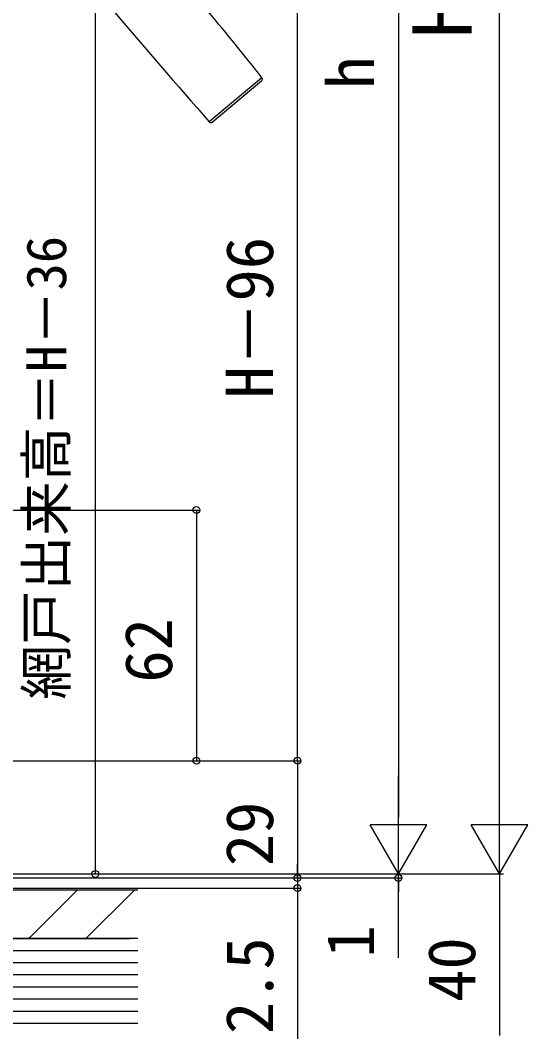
# Model space of a CAD drawing. Units: millimetres, scale not verified. Extents: x -700 to 700, y -1043 to 1036.
# Drawn here: x -262.6 to -137, y 256.5 to 506.7 of the extents above; entities that cross this region are included whole.
import ezdxf
from ezdxf.enums import TextEntityAlignment as Align

# ---------------------------------------------------------------- set-up
doc = ezdxf.new("R2010")
doc.units = ezdxf.units.MM
doc.header["$LTSCALE"] = 6
for name, color, linetype in [('0-5_YKK_13', 4, 'Continuous'), ('0-7_YKK_D', 6, 'Continuous'), ('0-9_YSS_K', 3, 'Continuous'), ('0-A_YSS_KE', 3, 'Continuous')]:
    doc.layers.add(name, color=color, linetype=linetype)
doc.styles.add('ＭＳ ゴシック', font='')
doc.styles.get('ＭＳ ゴシック').set_extended_font_data('MS Gothic')

msp = doc.modelspace()

# ---------------------------------------------------------------- linework, layer by layer
at = {"layer": '0-5_YKK_13'}
for p, q in [((-202.776, 492.454), (-215.816, 481.512)), ((-215.12, 481.459), (-202.845, 491.759))]:
    msp.add_line(p, q, dxfattribs=at)
for centre, radius, start, end in [((-1613.266, -636.245), 1806.5, 38.66742, 40), ((1140.664, 1674.577), 1806.5, 220.16582, 221.33258), ((-203.167, 492.142), 0.5, 310, 38.66742), ((-215.441, 481.842), 0.5, 221.33258, 310)]:
    msp.add_arc(centre, radius, start, end, dxfattribs=at)
at = {"layer": '0-7_YKK_D'}
for p, q in [((-144, 309.497), (-144, 711.496)), ((-244, 295.497), (-244, 689.496)), ((-169, 681.496), (-169, 309.497)), ((-194, 323.5), (-194, 657.496)), ((-424, 385.5), (-218, 385.5)), ((-219, 385.5), (-219, 323.5)), ((-409.5, 323.5), (-218, 323.5)), ((-409.5, 323.5), (-193, 323.5)), ((-409.5, 323.5), (-193, 323.5)), ((-194, 323.5), (-194, 294.5)), ((-169, 295.497), (-169, 319.745)), ((-144, 295.497), (-144, 319.745)), ((-169, 295.497), (-176, 307.621)), ((-162, 307.621), (-176, 307.621)), ((-169, 295.497), (-162, 307.621)), ((-144, 295.497), (-151, 307.621)), ((-137, 307.621), (-151, 307.621)), ((-144, 295.497), (-137, 307.621)), ((-194, 294.5), (-194, 297.9)), ((-169, 295.497), (-169, 298.897)), ((-391.5, 295.497), (-143, 295.497)), ((-391.5, 295.497), (-168, 295.497)), ((-391.5, 295.497), (-168, 295.497)), ((-391.5, 295.497), (-243, 295.497)), ((-391.5, 295.497), (-143, 295.497)), ((-169, 294.5), (-169, 295.497)), ((-144, 295.497), (-144, 255.5)), ((-394.5, 294.5), (-193, 294.5)), ((-394.5, 294.5), (-193, 294.5)), ((-365.999, 294.5), (-168, 294.5)), ((-194, 294.5), (-194, 292)), ((-169, 294.5), (-169, 291.1)), ((-394.3, 292), (-193, 292)), ((-194, 292), (-194, 254.564))]:
    msp.add_line(p, q, dxfattribs=at)
msp.add_lwpolyline([(-169, 274.745), (-169, 294.5), (-169, 295.497)], dxfattribs=at)
for centre in [(-219, 385.5), (-219, 323.5), (-194, 323.5), (-194, 323.5), (-244, 295.497), (-194, 294.5), (-194, 294.5), (-169, 294.5), (-194, 292)]:
    msp.add_circle(centre, 0.85, dxfattribs=at)
at = {"layer": '0-9_YSS_K'}
for p, q in [((-260.494, 279.502), (-248.494, 291.502)), ((-246.352, 279.502), (-234.352, 291.502)), ((-233.5, 276.502), (-385, 276.502)), ((-233.5, 273.502), (-385, 273.502)), ((-233.5, 270.502), (-385, 270.502)), ((-233.5, 267.502), (-385, 267.502)), ((-233.5, 264.502), (-385, 264.502)), ((-233.5, 261.502), (-385, 261.502)), ((-233.5, 258.502), (-385, 258.502))]:
    msp.add_line(p, q, dxfattribs=at)
at = {"layer": '0-A_YSS_KE'}
msp.add_line((-233.5, 279.502), (-385, 279.502), dxfattribs=at)
msp.add_lwpolyline([(-233.5, 291.502), (-407.6, 291.502), (-407.6, 279.502), (-235.5, 279.502)], dxfattribs=at)

# ---------------------------------------------------------------- texts
at = {"layer": '0-7_YKK_D', "style": 'ＭＳ ゴシック'}
for s, height, p in [('Ｈ', 14.66, (-146.5, 499.36)), ('h', 11.73, (-171.5, 489.678)), ('網戸出来高＝H－36', 9.897, (-248.264, 338.604)), ('H－96', 11.73, (-196.5, 413.122)), ('62', 11.73, (-221.5, 342.819)), ('29', 11.73, (-196.5, 297.409)), ('1', 11.73, (-171.5, 274.791)), ('2.5', 11.73, (-196.5, 255.882)), ('40', 11.73, (-146.5, 263.862))]:
    msp.add_text(s, height=height, rotation=90, dxfattribs=at).set_placement(p, align=Align.BOTTOM_LEFT)

doc.saveas('drawing.dxf')
